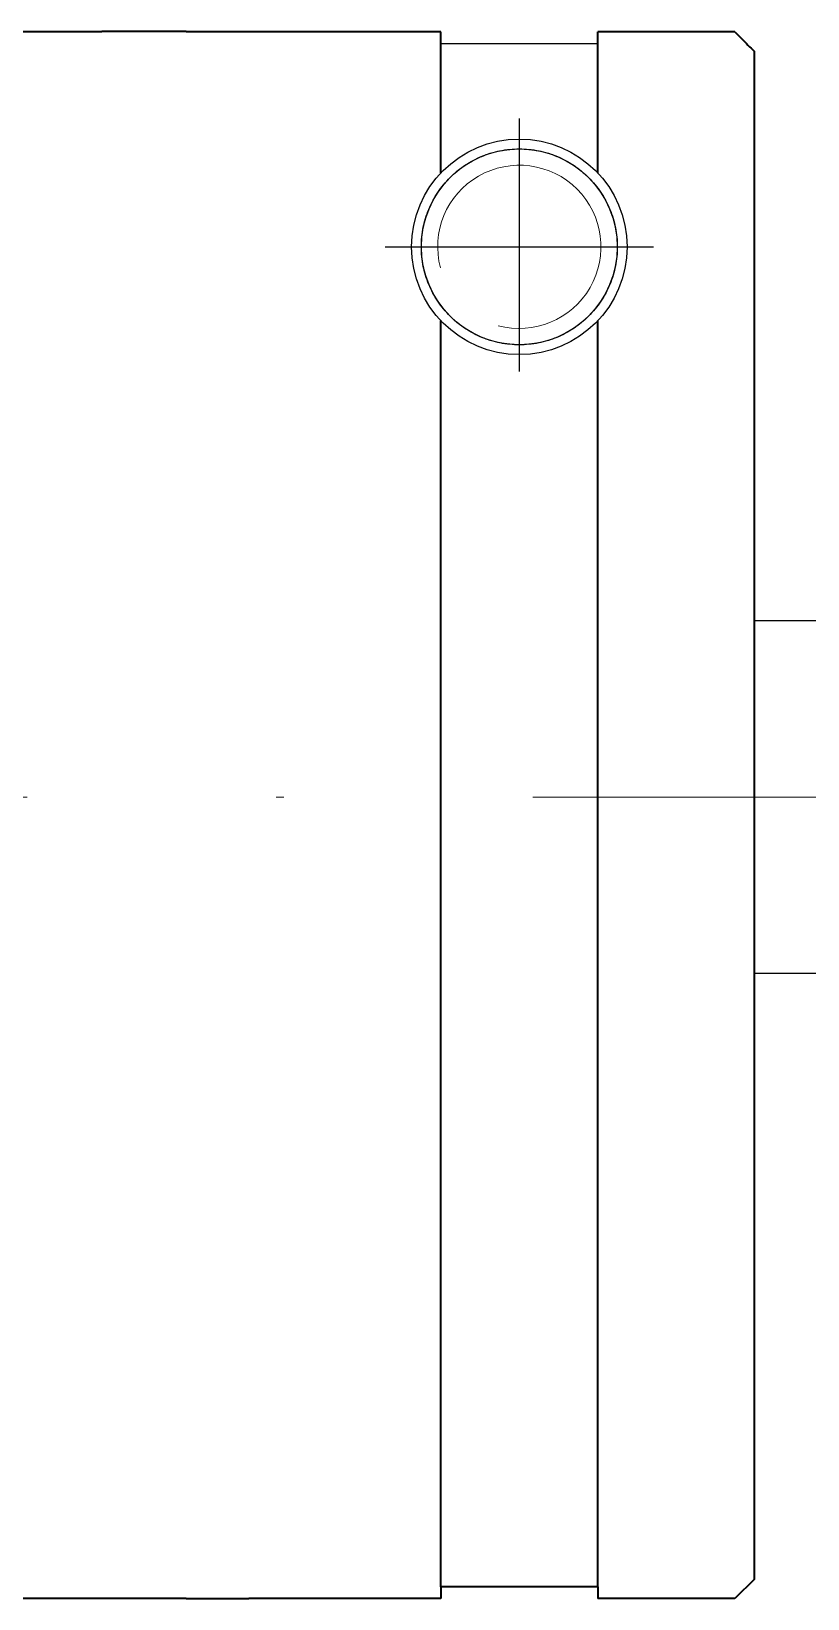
# Model space of a CAD drawing. Header units: millimetres. Extents: x -3183 to 3067, y 1033 to 2218.
# Drawn here: x -2795.96 to -2786.06, y 1889.43 to 1909.43 of the extents above; entities that cross this region are included whole.
import ezdxf

# ---------------------------------------------------------------- set-up
doc = ezdxf.new("R2010")
doc.units = ezdxf.units.MM
doc.linetypes.add('KRESKAKROPKA2', pattern=[12.7, 6.35, -3.175, 0, -3.175])
for name, color, linetype, lineweight in [('Cienkie', 51, 'Continuous', 13), ('Kontury', 7, 'Continuous', 35), ('oś', 7, 'KRESKAKROPKA2', 13)]:
    doc.layers.add(name, color=color, linetype=linetype, lineweight=lineweight)
doc.layers.add('osie', color=130, linetype='Continuous')

msp = doc.modelspace()

# ---------------------------------------------------------------- linework, layer by layer
at = {"color": 7, "linetype": 'Continuous'}
msp.add_line((-2788.73894, 1909.2676), (-2790.73894, 1909.2676), dxfattribs=at)
for p, q in [((-2751.11529, 1901.90453), (-2786.73894, 1901.90453)), ((-2751.11529, 1897.40453), (-2786.73894, 1897.40453))]:
    msp.add_line(p, q)
for radius in [1.375, 1.25]:
    msp.add_circle((-2789.73894, 1906.67573), radius, dxfattribs=at)
for points, start_tangent, end_tangent in [([(-2789.73894, 1905.42573, 2.00014), (-2789.9828, 1905.44975, 2.00014), (-2790.21729, 1905.52088, 2.00014), (-2790.4334, 1905.63639, 2.00014), (-2790.62282, 1905.79184, 2.00014), (-2790.77827, 1905.98126, 2.00014), (-2790.89379, 1906.19737, 2.00014), (-2790.96492, 1906.43186, 2.00014), (-2790.98894, 1906.67573, 2.00014), (-2790.96492, 1906.91959, 2.00014), (-2790.89379, 1907.15408, 2.00014), (-2790.77827, 1907.37019, 2.00014), (-2790.62282, 1907.55961, 2.00014), (-2790.4334, 1907.71506, 2.00014), (-2790.21729, 1907.83058, 2.00014), (-2789.9828, 1907.90171, 2.00014), (-2789.73894, 1907.92573, 2.00014)], (-0.99999828, 0.0018568), (0.99999828, 0.0018568)), ([(-2789.73894, 1907.92573, 2.00014), (-2789.49507, 1907.90171, 2.00014), (-2789.26058, 1907.83058, 2.00014), (-2789.04447, 1907.71506, 2.00014), (-2788.85505, 1907.55961, 2.00014), (-2788.6996, 1907.37019, 2.00014), (-2788.58409, 1907.15408, 2.00014), (-2788.51295, 1906.91959, 2.00014), (-2788.48894, 1906.67573, 2.00014), (-2788.51295, 1906.43186, 2.00014), (-2788.58409, 1906.19737, 2.00014), (-2788.6996, 1905.98126, 2.00014), (-2788.85505, 1905.79184, 2.00014), (-2789.04447, 1905.63639, 2.00014), (-2789.26058, 1905.52088, 2.00014), (-2789.49507, 1905.44975, 2.00014), (-2789.73894, 1905.42573, 2.00014)], (0.99999828, -0.0018568), (-0.99999828, -0.0018568))]:
    msp.add_spline(points, degree=3, dxfattribs=dict(at, start_tangent=start_tangent, end_tangent=end_tangent))
at = {"layer": 'Cienkie', "color": 2, "linetype": 'Continuous'}
msp.add_arc((-2789.73894, 1906.67573), 1.04167, 255, 195, dxfattribs=at)
at = {"layer": 'Kontury'}
for p, q in [((-2796.18894, 1909.42573), (-2795.06394, 1909.42573)), ((-2793.98894, 1909.42573), (-2793.18894, 1909.42573)), ((-2790.73894, 1907.61946), (-2790.73894, 1909.2676)), ((-2788.73894, 1907.61946), (-2788.73894, 1909.2676)), ((-2790.73894, 1889.57573), (-2790.73894, 1905.732)), ((-2788.73894, 1889.57573), (-2788.73894, 1905.732)), ((-2795.06394, 1889.42573), (-2796.18894, 1889.42573)), ((-2793.98894, 1889.42573), (-2793.18894, 1889.42573))]:
    msp.add_line(p, q, dxfattribs=at)
at = {"layer": 'Kontury', "color": 7, "linetype": 'Continuous'}
for p, q in [((-2793.98894, 1909.42573), (-2795.06394, 1909.42573)), ((-2790.73894, 1909.41772), (-2793.18894, 1909.41772)), ((-2790.73894, 1909.2676), (-2790.73894, 1909.41772)), ((-2786.98894, 1909.41772), (-2788.73894, 1909.41772)), ((-2788.73894, 1909.2676), (-2788.73894, 1909.41772)), ((-2786.73894, 1889.67573), (-2786.73894, 1909.16752)), ((-2786.73894, 1889.67573), (-2786.98894, 1889.42573)), ((-2793.98894, 1889.42573), (-2795.06394, 1889.42573)), ((-2790.73894, 1889.42573), (-2793.18894, 1889.42573)), ((-2788.73894, 1889.57573), (-2790.73894, 1889.57573)), ((-2790.73894, 1889.57573), (-2790.73894, 1889.42573)), ((-2788.73894, 1889.57573), (-2788.73894, 1889.42573)), ((-2786.98894, 1889.42573), (-2788.73894, 1889.42573))]:
    msp.add_line(p, q, dxfattribs=at)
at = {"layer": 'Kontury', "color": 7, "linetype": 'Continuous', "start_tangent": (0.70682366, -0.70738979), "end_tangent": (0.70680893, -0.7074045)}
msp.add_spline([(-2786.98894, 1909.41772), (-2786.90541, 1909.33413), (-2786.82208, 1909.25073), (-2786.73894, 1909.16752)], degree=3, dxfattribs=at)
at = {"layer": 'osie'}
for p, q in [((-2789.73894, 1908.31539), (-2789.73894, 1905.08633)), ((-2791.45106, 1906.67573), (-2788.02592, 1906.67573))]:
    msp.add_line(p, q, dxfattribs=at)
at = {"layer": 'oś'}
msp.add_line((-2668.0176, 1899.65453), (-2862.21873, 1899.65453), dxfattribs=at)

doc.saveas('drawing.dxf')
